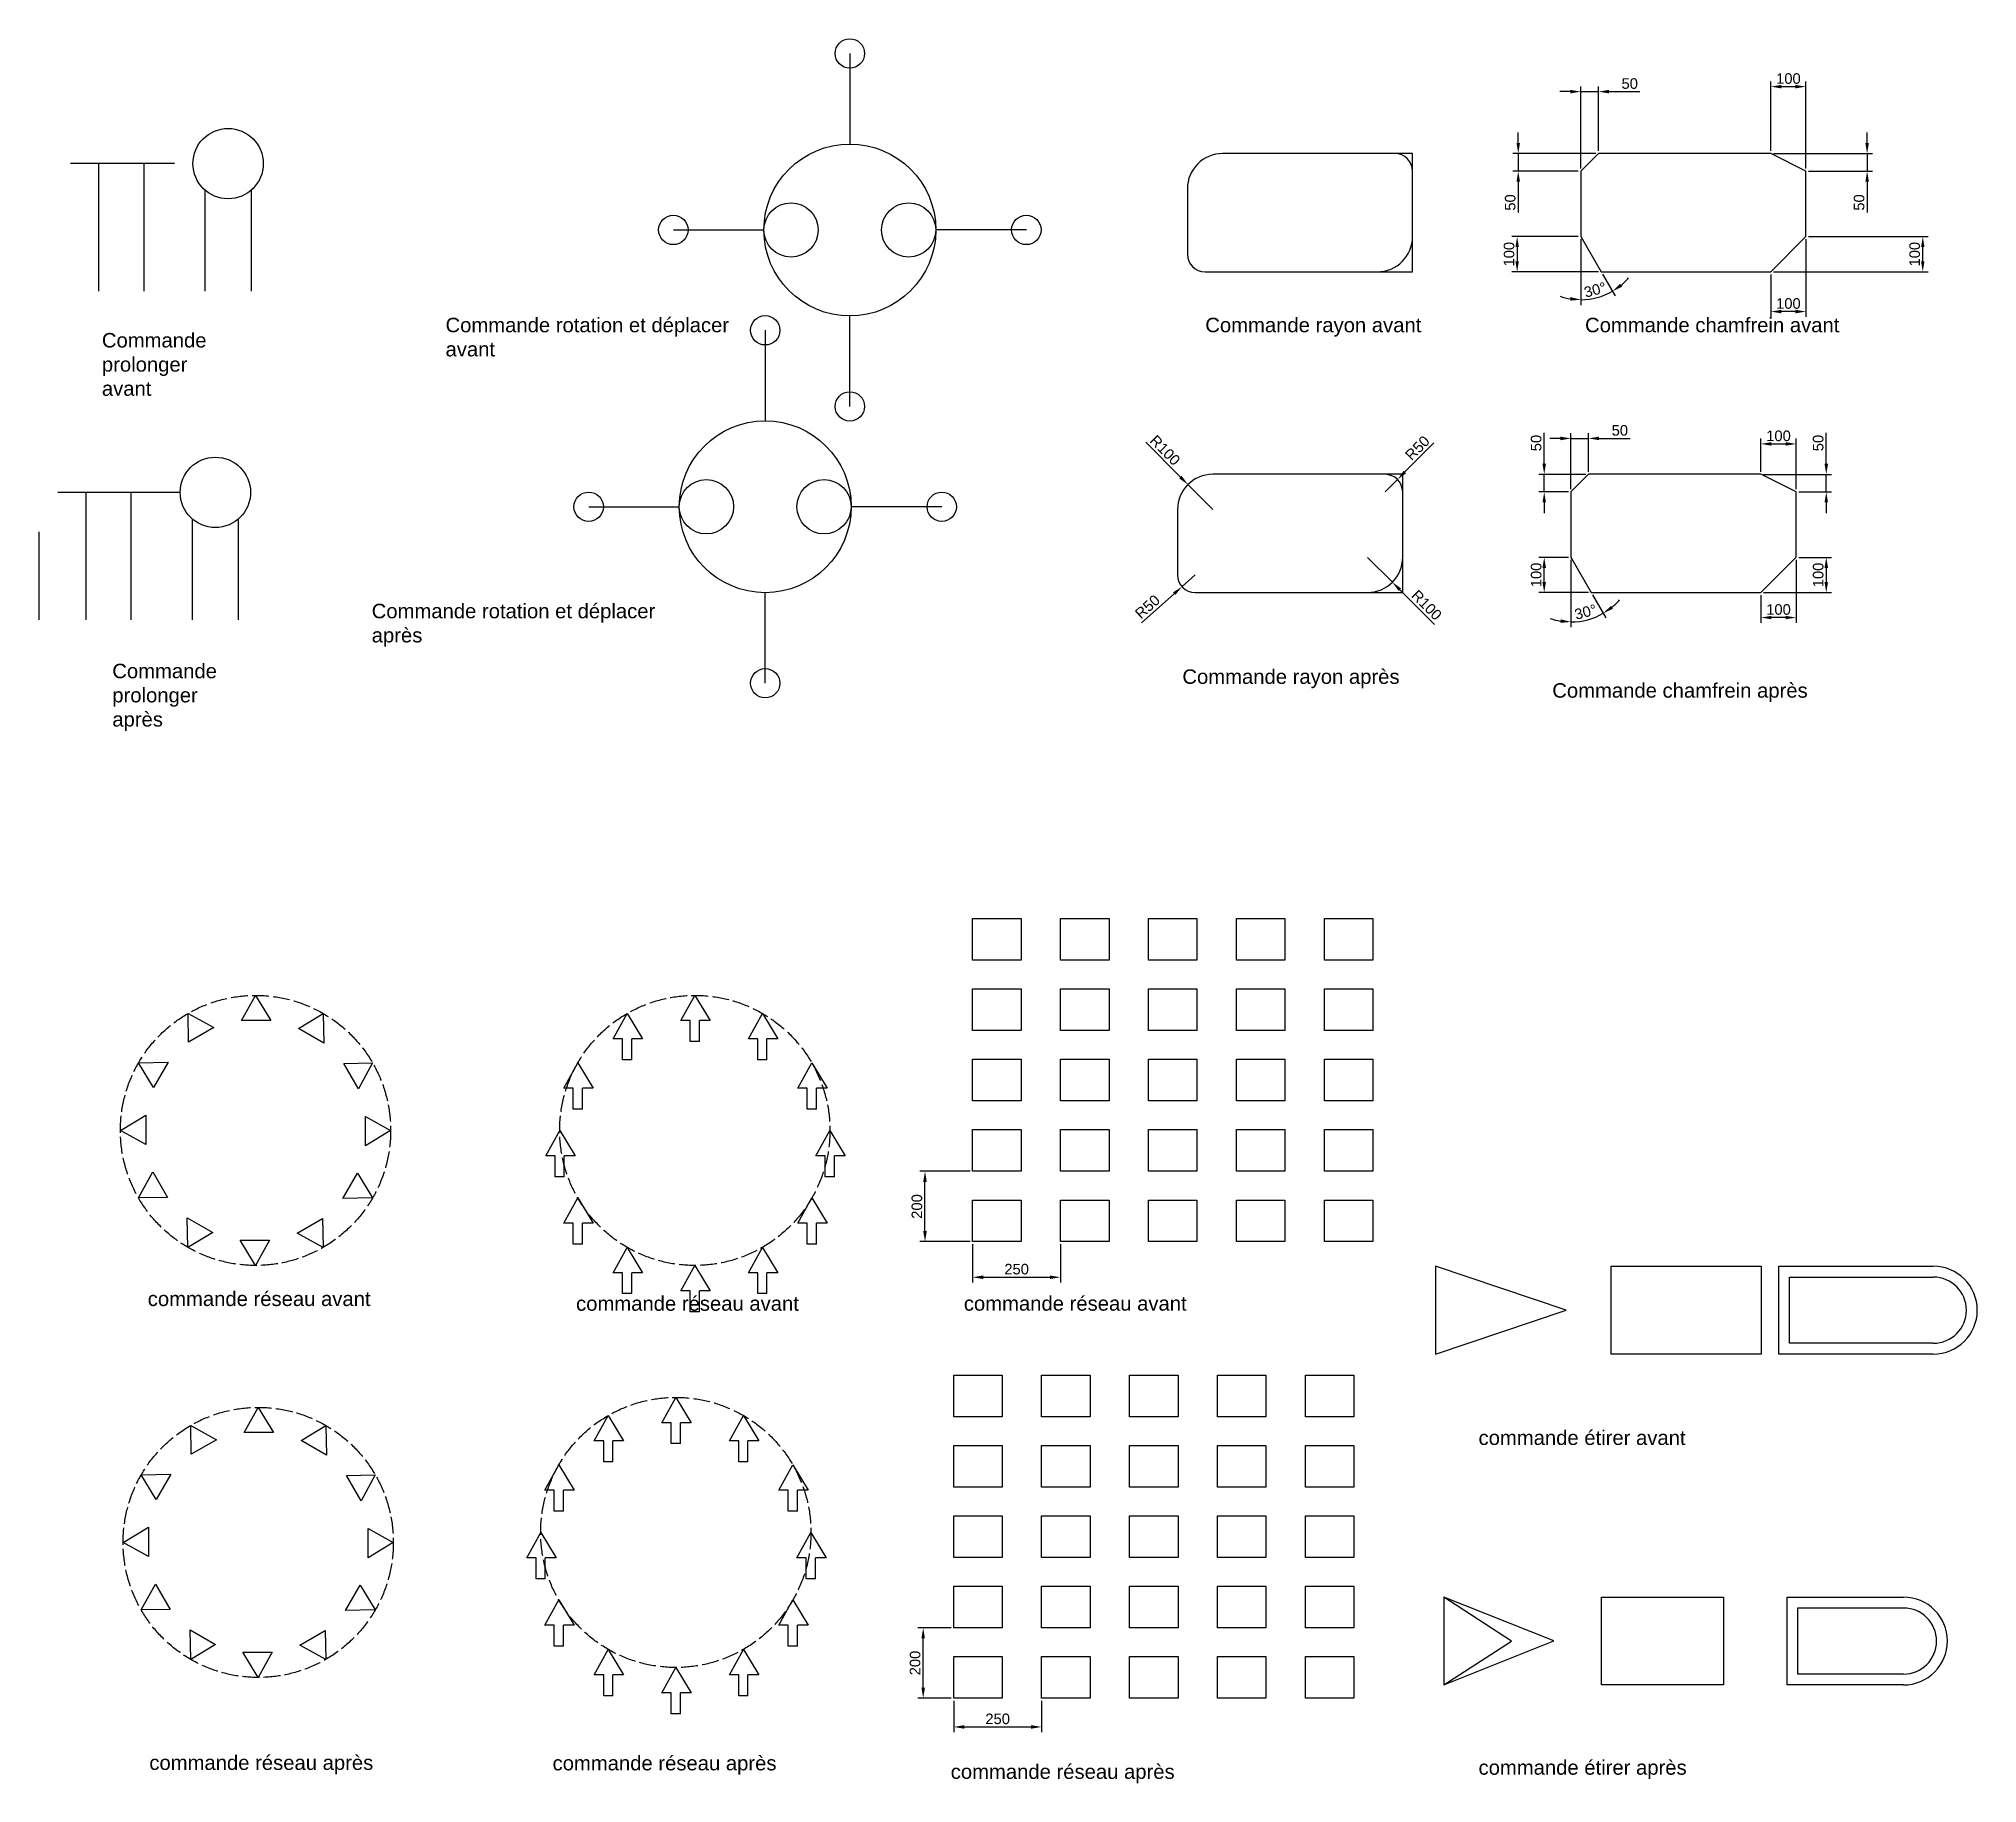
# Model space of a CAD drawing. Header units: millimetres. Extents: x 688 to 6198, y -2387 to 2572.
import ezdxf

# ---------------------------------------------------------------- set-up
doc = ezdxf.new("R2010")
doc.units = ezdxf.units.MM
doc.linetypes.add('ACAD_ISO02W100', pattern=[15, 12, -3])
doc.styles.get("Standard").update_dxf_attribs({"font": 'arial.ttf'})
doc.dimstyles.new('ISO-25', dxfattribs={"dimscale": 12, "dimtxt": 2.5, "dimasz": 2.5, "dimexe": 1.25, "dimexo": 0.625, "dimtad": 1, "dimtxsty": 'Standard', "dimcen": 2.5, "dimadec": 0, "dimazin": 0, "dimtfac": 1, "dimtmove": 0, "dimatfit": 3, "dimfxl": 1, "dimarcsym": 0})

# ---------------------------------------------------------------- blocks, each defined once
blk = doc.blocks.new('*D1')
at = {"color": 0, "lineweight": -2, "transparency": 16777216}
for p, q in [((3834.9, 1425.2), (3933.6, 1326.1)), ((4025.4, 1234), (3954.8, 1304.9))]:
    blk.add_line(p, q, dxfattribs=at)
at = {"color": 0, "transparency": 16777216}
blk.add_solid([(3937.1, 1329.7), (3930.1, 1322.6), (3954.8, 1304.9)], dxfattribs=at)
at = {"layer": 'Defpoints', "color": 0, "transparency": 16777216}
for p in [(3954.8, 1304.9), (4025.4, 1234)]:
    blk.add_point(p, dxfattribs=at)
at = {"color": 0, "transparency": 16777216, "insert": (3889.8, 1402.4), "char_height": 30, "attachment_point": 5, "rotation": 314.8908}
blk.add_mtext('R100', dxfattribs=at)
blk = doc.blocks.new('*D2')
at = {"color": 0, "lineweight": -2, "transparency": 16777216}
for p, q in [((3975.4, 1048), (3938.1, 1014.7)), ((3822.8, 911.6), (3915.7, 994.7))]:
    blk.add_line(p, q, dxfattribs=at)
at = {"color": 0, "transparency": 16777216}
blk.add_solid([(3912.4, 998.4), (3919.1, 991), (3938.1, 1014.7)], dxfattribs=at)
at = {"layer": 'Defpoints', "color": 0, "transparency": 16777216}
for p in [(3975.4, 1048), (3938.1, 1014.7)]:
    blk.add_point(p, dxfattribs=at)
at = {"color": 0, "transparency": 16777216, "insert": (3839.9, 957.5), "char_height": 30, "attachment_point": 5, "rotation": 41.8095}
blk.add_mtext('R50', dxfattribs=at)
blk = doc.blocks.new('*D3')
at = {"color": 0, "lineweight": -2, "transparency": 16777216}
for p, q in [((4654, 1423.4), (4571.7, 1340.7)), ((4515.3, 1284), (4550.6, 1319.5))]:
    blk.add_line(p, q, dxfattribs=at)
at = {"color": 0, "transparency": 16777216}
blk.add_solid([(4568.2, 1344.3), (4575.3, 1337.2), (4550.6, 1319.5)], dxfattribs=at)
at = {"layer": 'Defpoints', "color": 0, "transparency": 16777216}
for p in [(4515.3, 1284), (4550.6, 1319.5)]:
    blk.add_point(p, dxfattribs=at)
at = {"color": 0, "transparency": 16777216, "insert": (4607.3, 1408.8), "char_height": 30, "attachment_point": 5, "rotation": 45.1385}
blk.add_mtext('R50', dxfattribs=at)
blk = doc.blocks.new('*D4')
at = {"color": 0, "lineweight": -2, "transparency": 16777216}
for p, q in [((4465.3, 1098), (4536, 1027.3)), ((4656.2, 907.2), (4557.2, 1006.1))]:
    blk.add_line(p, q, dxfattribs=at)
at = {"color": 0, "transparency": 16777216}
blk.add_solid([(4560.8, 1009.7), (4553.7, 1002.6), (4536, 1027.3)], dxfattribs=at)
at = {"layer": 'Defpoints', "color": 0, "transparency": 16777216}
for p in [(4465.3, 1098), (4536, 1027.3)]:
    blk.add_point(p, dxfattribs=at)
at = {"color": 0, "transparency": 16777216, "insert": (4633.4, 962.2), "char_height": 30, "attachment_point": 5, "rotation": 315}
blk.add_mtext('R100', dxfattribs=at)
blk = doc.blocks.new('*D5')
at = {"color": 0, "lineweight": -2, "transparency": 16777216}
for p, q in [((4967.6, 1364), (4967.6, 1451.9)), ((5086.2, 1334), (4952.6, 1334)), ((4967.6, 1284), (4967.6, 1334)), ((5036.2, 1284), (4952.6, 1284)), ((4967.6, 1254), (4967.6, 1224))]:
    blk.add_line(p, q, dxfattribs=at)
at = {"color": 0, "transparency": 16777216}
for points in [[(4962.6, 1364), (4972.6, 1364), (4967.6, 1334)], [(4962.6, 1254), (4972.6, 1254), (4967.6, 1284)]]:
    blk.add_solid(points, dxfattribs=at)
at = {"layer": 'Defpoints', "color": 0, "transparency": 16777216}
for p in [(4967.6, 1334), (5093.7, 1334), (5043.7, 1284)]:
    blk.add_point(p, dxfattribs=at)
at = {"color": 0, "transparency": 16777216, "insert": (4944.8, 1423), "char_height": 30, "attachment_point": 5, "rotation": 90}
blk.add_mtext('50', dxfattribs=at)
blk = doc.blocks.new('*D6')
at = {"color": 0, "lineweight": -2, "transparency": 16777216}
for p, q in [((5013.7, 1436.1), (4983.7, 1436.1)), ((5043.7, 1291.5), (5043.7, 1451.1)), ((5043.7, 1436.1), (5093.7, 1436.1)), ((5093.7, 1341.5), (5093.7, 1451.1)), ((5123.7, 1436.1), (5211.5, 1436.1))]:
    blk.add_line(p, q, dxfattribs=at)
at = {"color": 0, "transparency": 16777216}
for points in [[(5013.7, 1441.1), (5013.7, 1431.1), (5043.7, 1436.1)], [(5123.7, 1441.1), (5123.7, 1431.1), (5093.7, 1436.1)]]:
    blk.add_solid(points, dxfattribs=at)
at = {"layer": 'Defpoints', "color": 0, "transparency": 16777216}
for p in [(5093.7, 1436.1), (5093.7, 1334), (5043.7, 1284)]:
    blk.add_point(p, dxfattribs=at)
at = {"color": 0, "transparency": 16777216, "insert": (5182.6, 1458.9), "char_height": 30, "attachment_point": 5}
blk.add_mtext('50', dxfattribs=at)
blk = doc.blocks.new('*D7')
at = {"color": 0, "lineweight": -2, "transparency": 16777216}
for p, q in [((5583.6, 1341.5), (5583.6, 1435.5)), ((5683.6, 1291.5), (5683.6, 1435.5)), ((5613.6, 1420.5), (5653.6, 1420.5))]:
    blk.add_line(p, q, dxfattribs=at)
at = {"color": 0, "transparency": 16777216}
for points in [[(5613.6, 1425.5), (5613.6, 1415.5), (5583.6, 1420.5)], [(5653.6, 1425.5), (5653.6, 1415.5), (5683.6, 1420.5)]]:
    blk.add_solid(points, dxfattribs=at)
at = {"layer": 'Defpoints', "color": 0, "transparency": 16777216}
for p in [(5683.6, 1420.5), (5583.6, 1334), (5683.6, 1284)]:
    blk.add_point(p, dxfattribs=at)
at = {"color": 0, "transparency": 16777216, "insert": (5633.6, 1443.3), "char_height": 30, "attachment_point": 5}
blk.add_mtext('100', dxfattribs=at)
blk = doc.blocks.new('*D8')
at = {"color": 0, "lineweight": -2, "transparency": 16777216}
for p, q in [((5769.4, 1364), (5769.4, 1451.9)), ((5591.1, 1334), (5784.4, 1334)), ((5769.4, 1284), (5769.4, 1334)), ((5691.1, 1284), (5784.4, 1284)), ((5769.4, 1254), (5769.4, 1224))]:
    blk.add_line(p, q, dxfattribs=at)
at = {"color": 0, "transparency": 16777216}
for points in [[(5764.4, 1364), (5774.4, 1364), (5769.4, 1334)], [(5764.4, 1254), (5774.4, 1254), (5769.4, 1284)]]:
    blk.add_solid(points, dxfattribs=at)
at = {"layer": 'Defpoints', "color": 0, "transparency": 16777216}
for p in [(5583.6, 1334), (5769.4, 1334), (5683.6, 1284)]:
    blk.add_point(p, dxfattribs=at)
at = {"color": 0, "transparency": 16777216, "insert": (5746.5, 1423), "char_height": 30, "attachment_point": 5, "rotation": 90}
blk.add_mtext('50', dxfattribs=at)
blk = doc.blocks.new('*D9')
at = {"color": 0, "lineweight": -2, "transparency": 16777216}
for p, q in [((5683.6, 1090.5), (5683.6, 911.8)), ((5583.6, 990.5), (5583.6, 911.8)), ((5653.6, 926.8), (5613.6, 926.8))]:
    blk.add_line(p, q, dxfattribs=at)
at = {"color": 0, "transparency": 16777216}
for points in [[(5613.6, 931.8), (5613.6, 921.8), (5583.6, 926.8)], [(5653.6, 931.8), (5653.6, 921.8), (5683.6, 926.8)]]:
    blk.add_solid(points, dxfattribs=at)
at = {"layer": 'Defpoints', "color": 0, "transparency": 16777216}
for p in [(5683.6, 1098), (5583.6, 998), (5583.6, 926.8)]:
    blk.add_point(p, dxfattribs=at)
at = {"color": 0, "transparency": 16777216, "insert": (5633.6, 949.6), "char_height": 30, "attachment_point": 5}
blk.add_mtext('100', dxfattribs=at)
blk = doc.blocks.new('*D10')
at = {"color": 0, "lineweight": -2, "transparency": 16777216}
for p, q in [((5691.1, 1098), (5784.4, 1098)), ((5769.4, 1068), (5769.4, 1028)), ((5591.1, 998), (5784.4, 998))]:
    blk.add_line(p, q, dxfattribs=at)
at = {"color": 0, "transparency": 16777216}
for points in [[(5764.4, 1068), (5774.4, 1068), (5769.4, 1098)], [(5764.4, 1028), (5774.4, 1028), (5769.4, 998)]]:
    blk.add_solid(points, dxfattribs=at)
at = {"layer": 'Defpoints', "color": 0, "transparency": 16777216}
for p in [(5683.6, 1098), (5583.6, 998), (5769.4, 998)]:
    blk.add_point(p, dxfattribs=at)
at = {"color": 0, "transparency": 16777216, "insert": (5746.5, 1048), "char_height": 30, "attachment_point": 5, "rotation": 90}
blk.add_mtext('100', dxfattribs=at)
blk = doc.blocks.new('*D11')
at = {"color": 0, "lineweight": -2, "transparency": 16777216}
for p, q in [((5036.2, 1098), (4952.6, 1098)), ((4967.6, 1028), (4967.6, 1068)), ((5093.9, 998), (4952.6, 998))]:
    blk.add_line(p, q, dxfattribs=at)
at = {"color": 0, "transparency": 16777216}
for points in [[(4962.6, 1068), (4972.6, 1068), (4967.6, 1098)], [(4962.6, 1028), (4972.6, 1028), (4967.6, 998)]]:
    blk.add_solid(points, dxfattribs=at)
at = {"layer": 'Defpoints', "color": 0, "transparency": 16777216}
for p in [(4967.6, 1098), (5043.7, 1098), (5101.4, 998)]:
    blk.add_point(p, dxfattribs=at)
at = {"color": 0, "transparency": 16777216, "insert": (4944.8, 1048), "char_height": 30, "attachment_point": 5, "rotation": 90}
blk.add_mtext('100', dxfattribs=at)
blk = doc.blocks.new('*D12')
at = {"color": 0, "lineweight": -2, "transparency": 16777216}
for p, q in [((5043.7, 1090.5), (5043.7, 899.4)), ((5105.1, 991.6), (5143, 926))]:
    blk.add_line(p, q, dxfattribs=at)
for start, end in [(270, 300), (309.3692, 318.7385), (251.2615, 260.6308)]:
    blk.add_arc((5043.7, 1098), 183.7, start, end, dxfattribs=at)
at = {"color": 0, "transparency": 16777216}
for points in [[(5163, 951.9), (5157.3, 960.2), (5135.5, 939)], [(5014.2, 921.8), (5013.4, 911.8), (5043.7, 914.4)]]:
    blk.add_solid(points, dxfattribs=at)
at = {"layer": 'Defpoints', "color": 0, "transparency": 16777216}
for p in [(5043.7, 1284), (5043.7, 1098), (5043.7, 1098), (5101.4, 998), (5075.6, 917.2)]:
    blk.add_point(p, dxfattribs=at)
at = {"color": 0, "transparency": 16777216, "insert": (5085.3, 942.7), "char_height": 30, "attachment_point": 5, "rotation": 15}
blk.add_mtext('30°', dxfattribs=at)
blk = doc.blocks.new('*D13')
at = {"color": 0, "lineweight": -2, "transparency": 16777216}
for p, q in [((3289, -2153.1), (3289, -2242.3)), ((3539, -2153.1), (3539, -2242.3)), ((3319, -2227.3), (3509, -2227.3))]:
    blk.add_line(p, q, dxfattribs=at)
at = {"color": 0, "transparency": 16777216}
for points in [[(3319, -2222.3), (3319, -2232.3), (3289, -2227.3)], [(3509, -2222.3), (3509, -2232.3), (3539, -2227.3)]]:
    blk.add_solid(points, dxfattribs=at)
at = {"layer": 'Defpoints', "color": 0, "transparency": 16777216}
for p in [(3289, -2145.6), (3539, -2145.6), (3539, -2227.3)]:
    blk.add_point(p, dxfattribs=at)
at = {"color": 0, "transparency": 16777216, "insert": (3414, -2204.5), "char_height": 30, "attachment_point": 5}
blk.add_mtext('250', dxfattribs=at)
blk = doc.blocks.new('*D14')
at = {"color": 0, "lineweight": -2, "transparency": 16777216}
for p, q in [((3281.5, -1945.6), (3187.3, -1945.6)), ((3202.3, -2115.6), (3202.3, -1975.6)), ((3281.5, -2145.6), (3187.3, -2145.6))]:
    blk.add_line(p, q, dxfattribs=at)
at = {"color": 0, "transparency": 16777216}
for points in [[(3197.3, -1975.6), (3207.3, -1975.6), (3202.3, -1945.6)], [(3197.3, -2115.6), (3207.3, -2115.6), (3202.3, -2145.6)]]:
    blk.add_solid(points, dxfattribs=at)
at = {"layer": 'Defpoints', "color": 0, "transparency": 16777216}
for p in [(3202.3, -1945.6), (3289, -1945.6), (3289, -2145.6)]:
    blk.add_point(p, dxfattribs=at)
at = {"color": 0, "transparency": 16777216, "insert": (3179.4, -2045.6), "char_height": 30, "attachment_point": 5, "rotation": 90}
blk.add_mtext('200', dxfattribs=at)
blk = doc.blocks.new('*U16')
blk.add_line((-107.8, 0), (149.6, 0))
blk.add_circle((-107.8, 0), 41.8)
blk = doc.blocks.new('*U17')
at = {"color": 0, "linetype": 'ByBlock', "lineweight": -2, "transparency": 16777216}
for p, rotation in [((2993.9, 2422.8), 270), ((3387.8, 2028.9), 180), ((2993.9, 1634.9), 90)]:
    blk.add_blockref('*U16', p, dxfattribs=dict(at, rotation=rotation))
blk.add_blockref('*U16', (2599.9, 2028.9), dxfattribs=at)
blk = doc.blocks.new('*D24')
at = {"color": 0, "lineweight": -2, "transparency": 16777216}
for p, q in [((5711.7, 2002.4), (5711.7, 1781.8)), ((5611.7, 1902.4), (5611.7, 1781.8)), ((5681.7, 1796.8), (5641.7, 1796.8))]:
    blk.add_line(p, q, dxfattribs=at)
at = {"color": 0, "transparency": 16777216}
for points in [[(5641.7, 1801.8), (5641.7, 1791.8), (5611.7, 1796.8)], [(5681.7, 1801.8), (5681.7, 1791.8), (5711.7, 1796.8)]]:
    blk.add_solid(points, dxfattribs=at)
at = {"layer": 'Defpoints', "color": 0, "transparency": 16777216}
for p in [(5711.7, 2009.9), (5611.7, 1909.9), (5611.7, 1796.8)]:
    blk.add_point(p, dxfattribs=at)
at = {"color": 0, "transparency": 16777216, "insert": (5661.7, 1819.6), "char_height": 30, "attachment_point": 5}
blk.add_mtext('100', dxfattribs=at)
blk = doc.blocks.new('*D25')
at = {"color": 0, "lineweight": -2, "transparency": 16777216}
for p, q in [((5719.2, 2009.9), (6058.7, 2009.9)), ((6043.7, 1939.9), (6043.7, 1979.9)), ((5619.2, 1909.9), (6058.7, 1909.9))]:
    blk.add_line(p, q, dxfattribs=at)
at = {"color": 0, "transparency": 16777216}
for points in [[(6038.7, 1979.9), (6048.7, 1979.9), (6043.7, 2009.9)], [(6038.7, 1939.9), (6048.7, 1939.9), (6043.7, 1909.9)]]:
    blk.add_solid(points, dxfattribs=at)
at = {"layer": 'Defpoints', "color": 0, "transparency": 16777216}
for p in [(5711.7, 2009.9), (6043.7, 2009.9), (5611.7, 1909.9)]:
    blk.add_point(p, dxfattribs=at)
at = {"color": 0, "transparency": 16777216, "insert": (6020.8, 1959.9), "char_height": 30, "attachment_point": 5, "rotation": 90}
blk.add_mtext('100', dxfattribs=at)
blk = doc.blocks.new('*D26')
at = {"color": 0, "lineweight": -2, "transparency": 16777216}
for p, q in [((4893.8, 2275.9), (4893.8, 2305.9)), ((5114.2, 2245.9), (4878.8, 2245.9)), ((4893.8, 2245.9), (4893.8, 2195.9)), ((5064.2, 2195.9), (4878.8, 2195.9)), ((4893.8, 2165.9), (4893.8, 2078.1))]:
    blk.add_line(p, q, dxfattribs=at)
at = {"color": 0, "transparency": 16777216}
for points in [[(4888.8, 2275.9), (4898.8, 2275.9), (4893.8, 2245.9)], [(4888.8, 2165.9), (4898.8, 2165.9), (4893.8, 2195.9)]]:
    blk.add_solid(points, dxfattribs=at)
at = {"layer": 'Defpoints', "color": 0, "transparency": 16777216}
for p in [(5121.7, 2245.9), (4893.8, 2195.9), (5071.7, 2195.9)]:
    blk.add_point(p, dxfattribs=at)
at = {"color": 0, "transparency": 16777216, "insert": (4871, 2107), "char_height": 30, "attachment_point": 5, "rotation": 90}
blk.add_mtext('50', dxfattribs=at)
blk = doc.blocks.new('*D27')
at = {"color": 0, "lineweight": -2, "transparency": 16777216}
for p, q in [((5071.7, 2203.4), (5071.7, 2437.1)), ((5121.7, 2253.4), (5121.7, 2437.1)), ((5041.7, 2422.1), (5011.7, 2422.1)), ((5071.7, 2422.1), (5121.7, 2422.1)), ((5151.7, 2422.1), (5239.6, 2422.1))]:
    blk.add_line(p, q, dxfattribs=at)
at = {"color": 0, "transparency": 16777216}
for points in [[(5041.7, 2427.1), (5041.7, 2417.1), (5071.7, 2422.1)], [(5151.7, 2427.1), (5151.7, 2417.1), (5121.7, 2422.1)]]:
    blk.add_solid(points, dxfattribs=at)
at = {"layer": 'Defpoints', "color": 0, "transparency": 16777216}
for p in [(5121.7, 2422.1), (5121.7, 2245.9), (5071.7, 2195.9)]:
    blk.add_point(p, dxfattribs=at)
at = {"color": 0, "transparency": 16777216, "insert": (5210.7, 2444.9), "char_height": 30, "attachment_point": 5}
blk.add_mtext('50', dxfattribs=at)
blk = doc.blocks.new('*D28')
at = {"color": 0, "lineweight": -2, "transparency": 16777216}
for p, q in [((5611.7, 2253.4), (5611.7, 2451.3)), ((5641.7, 2436.3), (5681.7, 2436.3)), ((5711.7, 2203.4), (5711.7, 2451.3))]:
    blk.add_line(p, q, dxfattribs=at)
at = {"color": 0, "transparency": 16777216}
for points in [[(5641.7, 2441.3), (5641.7, 2431.3), (5611.7, 2436.3)], [(5681.7, 2441.3), (5681.7, 2431.3), (5711.7, 2436.3)]]:
    blk.add_solid(points, dxfattribs=at)
at = {"layer": 'Defpoints', "color": 0, "transparency": 16777216}
for p in [(5711.7, 2436.3), (5611.7, 2245.9), (5711.7, 2195.9)]:
    blk.add_point(p, dxfattribs=at)
at = {"color": 0, "transparency": 16777216, "insert": (5661.7, 2459.1), "char_height": 30, "attachment_point": 5}
blk.add_mtext('100', dxfattribs=at)
blk = doc.blocks.new('*D29')
at = {"color": 0, "lineweight": -2, "transparency": 16777216}
for p, q in [((5885.5, 2275.9), (5885.5, 2305.9)), ((5619.2, 2245.9), (5900.5, 2245.9)), ((5885.5, 2245.9), (5885.5, 2195.9)), ((5719.2, 2195.9), (5900.5, 2195.9)), ((5885.5, 2165.9), (5885.5, 2078.1))]:
    blk.add_line(p, q, dxfattribs=at)
at = {"color": 0, "transparency": 16777216}
for points in [[(5880.5, 2275.9), (5890.5, 2275.9), (5885.5, 2245.9)], [(5880.5, 2165.9), (5890.5, 2165.9), (5885.5, 2195.9)]]:
    blk.add_solid(points, dxfattribs=at)
at = {"layer": 'Defpoints', "color": 0, "transparency": 16777216}
for p in [(5611.7, 2245.9), (5711.7, 2195.9), (5885.5, 2195.9)]:
    blk.add_point(p, dxfattribs=at)
at = {"color": 0, "transparency": 16777216, "insert": (5862.6, 2107), "char_height": 30, "attachment_point": 5, "rotation": 90}
blk.add_mtext('50', dxfattribs=at)
blk = doc.blocks.new('*D30')
at = {"color": 0, "lineweight": -2, "transparency": 16777216}
for p, q in [((5064.2, 2009.9), (4875.7, 2009.9)), ((4890.7, 1979.9), (4890.7, 1939.9)), ((5122, 1909.9), (4875.7, 1909.9))]:
    blk.add_line(p, q, dxfattribs=at)
at = {"color": 0, "transparency": 16777216}
for points in [[(4885.7, 1979.9), (4895.7, 1979.9), (4890.7, 2009.9)], [(4885.7, 1939.9), (4895.7, 1939.9), (4890.7, 1909.9)]]:
    blk.add_solid(points, dxfattribs=at)
at = {"layer": 'Defpoints', "color": 0, "transparency": 16777216}
for p in [(5071.7, 2009.9), (4890.7, 1909.9), (5129.5, 1909.9)]:
    blk.add_point(p, dxfattribs=at)
at = {"color": 0, "transparency": 16777216, "insert": (4867.8, 1959.9), "char_height": 30, "attachment_point": 5, "rotation": 90}
blk.add_mtext('100', dxfattribs=at)
blk = doc.blocks.new('*D31')
at = {"color": 0, "lineweight": -2, "transparency": 16777216}
for p, q in [((5071.7, 2002.4), (5071.7, 1815.4)), ((5133.2, 1903.4), (5169, 1841.4))]:
    blk.add_line(p, q, dxfattribs=at)
for start, end in [(309.5846, 319.1692), (250.8308, 260.4154), (270, 300)]:
    blk.add_arc((5071.7, 2009.9), 179.5, start, end, dxfattribs=at)
at = {"color": 0, "transparency": 16777216}
for points in [[(5189, 1867.4), (5183.3, 1875.7), (5161.5, 1854.4)], [(5042.2, 1837.9), (5041.4, 1827.9), (5071.7, 1830.4)]]:
    blk.add_solid(points, dxfattribs=at)
at = {"layer": 'Defpoints', "color": 0, "transparency": 16777216}
for p in [(5071.7, 2195.9), (5071.7, 2009.9), (5071.7, 2009.9), (5129.5, 1909.9), (5102.9, 1833.1)]:
    blk.add_point(p, dxfattribs=at)
at = {"color": 0, "transparency": 16777216, "insert": (5112.3, 1858.6), "char_height": 30, "attachment_point": 5, "rotation": 15}
blk.add_mtext('30°', dxfattribs=at)
blk = doc.blocks.new('*U32')
for p, q in [((-41.7, -35.9), (-2, 35.9)), ((-2, 35.9), (41.7, -35.9)), ((41.7, -35.9), (-41.7, -35.9))]:
    blk.add_line(p, q)
blk = doc.blocks.new('*U33')
at = {"color": 0, "linetype": 'ByBlock', "lineweight": -2, "transparency": 16777216}
blk.add_blockref('*U32', (1306.5, -183.3), dxfattribs=at)
for p, rotation in [((1132.2, -228.9), 29.99999999999998), ((1480.3, -230.9), 329.9999999999999), ((1004.1, -355.6), 59.99999999999999), ((1607, -359.1), 300.0000000000001), ((956.4, -529.3), 90), ((1652.6, -533.4), 270), ((1002, -703.6), 120), ((1604.9, -707.2), 240), ((1128.7, -831.8), 150), ((1476.8, -833.8), 210), ((1302.5, -879.5), 180)]:
    blk.add_blockref('*U32', p, dxfattribs=dict(at, rotation=rotation))
blk = doc.blocks.new('*U34')
for p, q in [((-39.6, -71.9), (0, 0)), ((0, 0), (43.7, -71.9)), ((-13.1, -71.9), (-39.6, -71.9)), ((-13.1, -131.5), (-13.1, -71.9)), ((43.7, -71.9), (13.1, -71.9)), ((13.1, -131.5), (13.1, -71.9)), ((13.1, -131.5), (-13.1, -131.5))]:
    blk.add_line(p, q)
blk = doc.blocks.new('*U35')
at = {"color": 0, "linetype": 'ByBlock', "lineweight": -2, "transparency": 16777216}
for p in [(2553.1, -147.3), (2361.1, -198.8), (2745.1, -198.8), (2220.5, -339.3), (2885.7, -339.3), (2169.1, -531.4), (2937.2, -531.4), (2220.5, -723.4), (2885.7, -723.4), (2361.1, -863.9), (2745.1, -863.9), (2553.1, -915.4)]:
    blk.add_blockref('*U34', p, dxfattribs=at)
blk = doc.blocks.new('*U36')
blk.add_lwpolyline([(-68.8, 59.2), (68.8, 59.2), (68.8, -59.2), (-68.8, -59.2)], close=True)
blk = doc.blocks.new('*U37')
at = {"color": 0, "linetype": 'ByBlock', "lineweight": -2, "transparency": 16777216}
for p in [(0, 800), (250, 800), (500, 800), (750, 800), (1000, 800), (0, 600), (250, 600), (500, 600), (750, 600), (1000, 600), (0, 400), (250, 400), (500, 400), (750, 400), (1000, 400), (0, 200), (250, 200), (500, 200), (750, 200), (1000, 200), (0, 0), (250, 0), (500, 0), (750, 0), (1000, 0)]:
    blk.add_blockref('*U36', p, dxfattribs=at)
blk = doc.blocks.new('*D38')
at = {"color": 0, "lineweight": -2, "transparency": 16777216}
for p, q in [((3342.9, -855.1), (3342.9, -963.8)), ((3592.9, -855.1), (3592.9, -963.8)), ((3372.9, -948.8), (3562.9, -948.8))]:
    blk.add_line(p, q, dxfattribs=at)
at = {"color": 0, "transparency": 16777216}
for points in [[(3372.9, -943.8), (3372.9, -953.8), (3342.9, -948.8)], [(3562.9, -943.8), (3562.9, -953.8), (3592.9, -948.8)]]:
    blk.add_solid(points, dxfattribs=at)
at = {"layer": 'Defpoints', "color": 0, "transparency": 16777216}
for p in [(3342.9, -847.6), (3592.9, -847.6), (3592.9, -948.8)]:
    blk.add_point(p, dxfattribs=at)
at = {"color": 0, "transparency": 16777216, "insert": (3467.9, -925.9), "char_height": 30, "attachment_point": 5}
blk.add_mtext('250', dxfattribs=at)
blk = doc.blocks.new('*D39')
at = {"color": 0, "lineweight": -2, "transparency": 16777216}
for p, q in [((3335.4, -647.6), (3192.4, -647.6)), ((3207.4, -817.6), (3207.4, -677.6)), ((3335.4, -847.6), (3192.4, -847.6))]:
    blk.add_line(p, q, dxfattribs=at)
at = {"color": 0, "transparency": 16777216}
for points in [[(3202.4, -677.6), (3212.4, -677.6), (3207.4, -647.6)], [(3202.4, -817.6), (3212.4, -817.6), (3207.4, -847.6)]]:
    blk.add_solid(points, dxfattribs=at)
at = {"layer": 'Defpoints', "color": 0, "transparency": 16777216}
for p in [(3207.4, -647.6), (3342.9, -647.6), (3342.9, -847.6)]:
    blk.add_point(p, dxfattribs=at)
at = {"color": 0, "transparency": 16777216, "insert": (3184.5, -747.6), "char_height": 30, "attachment_point": 5, "rotation": 90}
blk.add_mtext('200', dxfattribs=at)

msp = doc.modelspace()

# ---------------------------------------------------------------- linework, layer by layer
for p, q in [((1074.227, 2217.449), (778.434, 2217.449)), ((857.971, 2217.449), (857.971, 1855.144)), ((986.523, 2217.449), (986.523, 1855.144)), ((1160.729, 2142.214), (1160.729, 1855.144)), ((1291.684, 2141.524), (1291.684, 1855.144)), ((2753.293, 1743.592), (2753.293, 1486.121)), ((5093.665, 1334.045), (5043.665, 1284.045)), ((1090.304, 1282.711), (742.133, 1282.711)), ((821.669, 1282.711), (821.669, 920.405)), ((950.222, 1282.711), (950.222, 920.405)), ((2251.519, 1241.818), (2508.99, 1241.818)), ((3255.068, 1241.818), (2997.597, 1241.818)), ((688.312, 1170.405), (688.312, 920.405)), ((1124.428, 1207.475), (1124.428, 920.405)), ((1255.383, 1206.785), (1255.383, 920.405)), ((2753.293, 740.044), (2753.293, 997.515)), ((4658.435, -917.674), (4658.435, -1167.244)), ((5029.76, -1042.459), (4658.435, -917.674)), ((4658.435, -1167.244), (5029.76, -1042.459)), ((1272.492, -1390.615), (1312.118, -1318.719)), ((1312.118, -1318.719), (1355.813, -1390.615)), ((2459.536, -1362.267), (2499.161, -1290.371)), ((2499.161, -1290.371), (2542.856, -1362.267)), ((1120.101, -1370.17), (1193.89, -1410.586)), ((1121.732, -1452.247), (1120.101, -1370.17)), ((1433.87, -1412.621), (1504.135, -1370.17)), ((1504.135, -1370.17), (1506.028, -1454.281)), ((2267.519, -1413.718), (2307.145, -1341.822)), ((2307.145, -1341.822), (2350.84, -1413.718)), ((2486.105, -1362.267), (2459.536, -1362.267)), ((2486.105, -1421.84), (2486.105, -1362.267)), ((2542.856, -1362.267), (2512.218, -1362.267)), ((2512.218, -1421.84), (2512.218, -1362.267)), ((2651.552, -1413.718), (2691.178, -1341.822)), ((2691.178, -1341.822), (2734.873, -1413.718)), ((1193.89, -1410.586), (1121.732, -1452.247)), ((1355.813, -1390.615), (1272.492, -1390.615)), ((1506.028, -1454.281), (1433.87, -1412.621)), ((2294.088, -1413.718), (2267.519, -1413.718)), ((2294.088, -1473.291), (2294.088, -1413.718)), ((2350.84, -1413.718), (2320.201, -1413.718)), ((2320.201, -1473.291), (2320.201, -1413.718)), ((2512.218, -1421.84), (2486.105, -1421.84)), ((2678.121, -1413.718), (2651.552, -1413.718)), ((2678.121, -1473.291), (2678.121, -1413.718)), ((2734.873, -1413.718), (2704.235, -1413.718)), ((2704.235, -1473.291), (2704.235, -1413.718)), ((2126.953, -1554.284), (2166.579, -1482.388)), ((2166.579, -1482.388), (2210.274, -1554.284)), ((2320.201, -1473.291), (2294.088, -1473.291)), ((2704.235, -1473.291), (2678.121, -1473.291)), ((2792.118, -1554.284), (2831.744, -1482.388)), ((2831.744, -1482.388), (2875.439, -1554.284)), ((979.535, -1510.736), (1063.646, -1508.843)), ((1021.986, -1581.001), (979.535, -1510.736)), ((1063.646, -1508.843), (1021.986, -1581.001)), ((1562.624, -1512.367), (1644.701, -1510.736)), ((1604.284, -1584.525), (1562.624, -1512.367)), ((1644.701, -1510.736), (1604.284, -1584.525)), ((2153.522, -1554.284), (2126.953, -1554.284)), ((2153.522, -1613.857), (2153.522, -1554.284)), ((2210.274, -1554.284), (2179.635, -1554.284)), ((2179.635, -1613.857), (2179.635, -1554.284)), ((2818.687, -1554.284), (2792.118, -1554.284)), ((2818.687, -1613.857), (2818.687, -1554.284)), ((2875.439, -1554.284), (2844.801, -1554.284)), ((2844.801, -1613.857), (2844.801, -1554.284)), ((2179.635, -1613.857), (2153.522, -1613.857)), ((2844.801, -1613.857), (2818.687, -1613.857)), ((928.084, -1702.753), (999.98, -1659.058)), ((999.98, -1742.379), (928.084, -1702.753)), ((999.98, -1659.058), (999.98, -1742.379)), ((1624.255, -1746.448), (1624.255, -1663.127)), ((1624.255, -1663.127), (1696.151, -1702.753)), ((1696.151, -1702.753), (1624.255, -1746.448)), ((2075.502, -1746.301), (2115.128, -1674.405)), ((2115.128, -1674.405), (2158.823, -1746.301)), ((2843.569, -1746.301), (2883.195, -1674.405)), ((2883.195, -1674.405), (2926.89, -1746.301)), ((2102.071, -1746.301), (2075.502, -1746.301)), ((2102.071, -1805.874), (2102.071, -1746.301)), ((2158.823, -1746.301), (2128.184, -1746.301)), ((2128.184, -1805.874), (2128.184, -1746.301)), ((2870.138, -1746.301), (2843.569, -1746.301)), ((2870.138, -1805.874), (2870.138, -1746.301)), ((2926.89, -1746.301), (2896.251, -1746.301)), ((2896.251, -1805.874), (2896.251, -1746.301)), ((2128.184, -1805.874), (2102.071, -1805.874)), ((2896.251, -1805.874), (2870.138, -1805.874)), ((979.535, -1894.77), (1019.951, -1820.98)), ((1019.951, -1820.98), (1061.612, -1893.138)), ((1560.589, -1896.663), (1602.25, -1824.505)), ((1602.25, -1824.505), (1644.701, -1894.77)), ((2126.953, -1938.317), (2166.579, -1866.421)), ((2166.579, -1866.421), (2210.274, -1938.317)), ((2792.118, -1938.317), (2831.744, -1866.421)), ((2831.744, -1866.421), (2875.439, -1938.317)), ((4682.093, -1858.346), (4682.093, -2107.915)), ((4874.353, -1983.131), (4682.093, -1858.346)), ((4994.804, -1982.602), (4682.093, -1858.346)), ((5130.685, -1858.346), (5476.782, -1858.346)), ((5130.685, -2107.915), (5130.685, -1858.346)), ((5476.782, -1858.346), (5476.782, -2107.915)), ((5657.773, -2107.915), (5657.773, -1858.346)), ((5657.773, -1858.346), (5988.936, -1858.346)), ((1061.612, -1893.138), (979.535, -1894.77)), ((1644.701, -1894.77), (1560.589, -1896.663)), ((5688.604, -2077.085), (5688.604, -1889.176)), ((5688.604, -1889.176), (5988.936, -1889.176)), ((1120.101, -2035.336), (1118.208, -1951.224)), ((1118.208, -1951.224), (1190.366, -1992.885)), ((1430.345, -1994.919), (1502.503, -1953.259)), ((1502.503, -1953.259), (1504.135, -2035.336)), ((2153.522, -1938.317), (2126.953, -1938.317)), ((2153.522, -1997.891), (2153.522, -1938.317)), ((2210.274, -1938.317), (2179.635, -1938.317)), ((2179.635, -1997.891), (2179.635, -1938.317)), ((2818.687, -1938.317), (2792.118, -1938.317)), ((2818.687, -1997.891), (2818.687, -1938.317)), ((2875.439, -1938.317), (2844.801, -1938.317)), ((2844.801, -1997.891), (2844.801, -1938.317)), ((4682.093, -2107.915), (4994.804, -1982.602)), ((4682.093, -2107.915), (4874.353, -1983.131)), ((1190.366, -1992.885), (1120.101, -2035.336)), ((1312.118, -2086.786), (1268.423, -2014.89)), ((1268.423, -2014.89), (1351.744, -2014.89)), ((1351.744, -2014.89), (1312.118, -2086.786)), ((1504.135, -2035.336), (1430.345, -1994.919)), ((2179.635, -1997.891), (2153.522, -1997.891)), ((2267.519, -2078.883), (2307.145, -2006.987)), ((2307.145, -2006.987), (2350.84, -2078.883)), ((2651.552, -2078.883), (2691.178, -2006.987)), ((2691.178, -2006.987), (2734.873, -2078.883)), ((2844.801, -1997.891), (2818.687, -1997.891)), ((2294.088, -2078.883), (2267.519, -2078.883)), ((2294.088, -2138.457), (2294.088, -2078.883)), ((2350.84, -2078.883), (2320.201, -2078.883)), ((2320.201, -2138.457), (2320.201, -2078.883)), ((2459.536, -2130.334), (2499.161, -2058.438)), ((2499.161, -2058.438), (2542.856, -2130.334)), ((2678.121, -2078.883), (2651.552, -2078.883)), ((2678.121, -2138.457), (2678.121, -2078.883)), ((2734.873, -2078.883), (2704.235, -2078.883)), ((2704.235, -2138.457), (2704.235, -2078.883)), ((5988.936, -2077.085), (5688.604, -2077.085)), ((2320.201, -2138.457), (2294.088, -2138.457)), ((2486.105, -2130.334), (2459.536, -2130.334)), ((2486.105, -2189.907), (2486.105, -2130.334)), ((2542.856, -2130.334), (2512.218, -2130.334)), ((2512.218, -2189.907), (2512.218, -2130.334)), ((2704.235, -2138.457), (2678.121, -2138.457)), ((5476.782, -2107.915), (5130.685, -2107.915)), ((5988.936, -2107.915), (5657.773, -2107.915)), ((2512.218, -2189.907), (2486.105, -2189.907))]:
    msp.add_line(p, q)
for points in [[(4003.406, 1909.929), (4593.365, 1909.929), (4593.365, 2245.927), (4053.406, 2245.927, 0.41421356), (3953.406, 2145.927), (3953.406, 1959.929, 0.41421356)], [(3975.352, 998.046), (4565.311, 998.046), (4565.311, 1334.045), (4025.352, 1334.045, 0.41421356), (3925.352, 1234.045), (3925.352, 1048.046, 0.41421356)]]:
    msp.add_lwpolyline(points, format="xyb", close=True)
for points in [[(5129.454, 1909.929), (5611.678, 1909.929), (5711.678, 2009.929), (5711.678, 2195.927), (5611.678, 2245.927), (5121.719, 2245.927), (5071.719, 2195.927), (5071.719, 2009.929)], [(5157.471, -917.674), (5584.555, -917.674), (5584.555, -1167.244), (5157.471, -1167.244)], [(3288.983, -1227.101), (3426.661, -1227.101), (3426.661, -1345.6), (3288.983, -1345.6)], [(3538.983, -1227.101), (3676.661, -1227.101), (3676.661, -1345.6), (3538.983, -1345.6)], [(3788.983, -1227.101), (3926.661, -1227.101), (3926.661, -1345.6), (3788.983, -1345.6)], [(4038.983, -1227.101), (4176.661, -1227.101), (4176.661, -1345.6), (4038.983, -1345.6)], [(4288.983, -1227.101), (4426.661, -1227.101), (4426.661, -1345.6), (4288.983, -1345.6)], [(3288.983, -1427.101), (3426.661, -1427.101), (3426.661, -1545.6), (3288.983, -1545.6)], [(3538.983, -1427.101), (3676.661, -1427.101), (3676.661, -1545.6), (3538.983, -1545.6)], [(3788.983, -1427.101), (3926.661, -1427.101), (3926.661, -1545.6), (3788.983, -1545.6)], [(4038.983, -1427.101), (4176.661, -1427.101), (4176.661, -1545.6), (4038.983, -1545.6)], [(4288.983, -1427.101), (4426.661, -1427.101), (4426.661, -1545.6), (4288.983, -1545.6)], [(3288.983, -1627.101), (3426.661, -1627.101), (3426.661, -1745.6), (3288.983, -1745.6)], [(3538.983, -1627.101), (3676.661, -1627.101), (3676.661, -1745.6), (3538.983, -1745.6)], [(3788.983, -1627.101), (3926.661, -1627.101), (3926.661, -1745.6), (3788.983, -1745.6)], [(4038.983, -1627.101), (4176.661, -1627.101), (4176.661, -1745.6), (4038.983, -1745.6)], [(4288.983, -1627.101), (4426.661, -1627.101), (4426.661, -1745.6), (4288.983, -1745.6)], [(3288.983, -1827.101), (3426.661, -1827.101), (3426.661, -1945.6), (3288.983, -1945.6)], [(3538.983, -1827.101), (3676.661, -1827.101), (3676.661, -1945.6), (3538.983, -1945.6)], [(3788.983, -1827.101), (3926.661, -1827.101), (3926.661, -1945.6), (3788.983, -1945.6)], [(4038.983, -1827.101), (4176.661, -1827.101), (4176.661, -1945.6), (4038.983, -1945.6)], [(4288.983, -1827.101), (4426.661, -1827.101), (4426.661, -1945.6), (4288.983, -1945.6)], [(3288.983, -2027.101), (3426.661, -2027.101), (3426.661, -2145.6), (3288.983, -2145.6)], [(3538.983, -2027.101), (3676.661, -2027.101), (3676.661, -2145.6), (3538.983, -2145.6)], [(3788.983, -2027.101), (3926.661, -2027.101), (3926.661, -2145.6), (3788.983, -2145.6)], [(4038.983, -2027.101), (4176.661, -2027.101), (4176.661, -2145.6), (4038.983, -2145.6)], [(4288.983, -2027.101), (4426.661, -2027.101), (4426.661, -2145.6), (4288.983, -2145.6)]]:
    msp.add_lwpolyline(points, close=True)
for points in [[(5043.665, 1284.045), (5043.665, 1098.046), (5101.4, 998.046), (5583.624, 998.046), (5683.624, 1098.046), (5683.624, 1284.045), (5583.624, 1334.045), (5093.665, 1334.045)], [(6073.705, -1167.244), (5634.116, -1167.244), (5634.116, -917.674), (6073.705, -917.674)], [(6073.705, -1136.413), (5664.947, -1136.413), (5664.947, -948.505), (6073.705, -948.505)]]:
    msp.add_lwpolyline(points)
for centre, radius in [((1226.605, 2217.449), 100), ((2993.862, 2028.866), 244.303), ((2826.707, 2028.866), 77.148), ((3161.017, 2028.866), 77.148), ((2753.293, 1743.592), 41.789), ((2753.293, 1241.818), 244.303), ((1190.304, 1282.711), 100), ((2251.519, 1241.818), 41.789), ((2586.138, 1241.818), 77.148), ((2920.448, 1241.818), 77.148), ((3255.068, 1241.818), 41.789), ((2753.293, 740.044), 41.789)]:
    msp.add_circle(centre, radius)
at = {"linetype": 'ACAD_ISO02W100', "ltscale": 4}
for centre in [(1304.499, -531.367), (2553.122, -531.367), (1312.118, -1702.753), (2499.161, -1674.405)]:
    msp.add_circle(centre, 384.034, dxfattribs=at)
for centre, radius, start, end in [((4543.365, 2195.927), 50, 0, 90), ((4493.365, 2009.929), 100, 270, 0), ((4515.311, 1284.045), 50, 0, 90), ((4465.311, 1098.046), 100, 270, 0), ((6073.705, -1042.459), 124.785, 270, 90), ((6073.705, -1042.459), 93.954, 270, 90), ((5988.936, -1983.131), 124.785, 270, 90), ((5988.936, -1983.131), 93.954, 270, 90)]:
    msp.add_arc(centre, radius, start, end)

# ---------------------------------------------------------------- block references
for name, p in [('*U17', (0, 0)), ('*U37', (3411.752, -788.366)), ('*U33', (0, 0)), ('*U35', (0, 0))]:
    msp.add_blockref(name, p)

# ---------------------------------------------------------------- texts
at = {"char_height": 41.19584, "attachment_point": 1}
for s, insert, width in [('Commande rotation et déplacer avant', (1844.562, 1779.162), 901.48444), ('Commande rayon avant', (4004.216, 1779.162), 901.48444), ('Commande chamfrein avant', (5083.743, 1779.162), 901.48444), ('Commande prolonger avant', (867.75, 1735.892), 125.00085), ('Commande rotation et déplacer après', (1634.694, 965.982), 901.48444), ('Commande prolonger après', (897.334, 795.511), 125.00085), ('Commande rayon après', (3939.111, 779.474), 901.48444), ('Commande chamfrein après', (4990.58, 740.247), 901.48444), ('commande réseau avant', (998.119, -989.47), 901.48444), ('commande réseau avant', (2215.646, -1002.871), 901.48444), ('commande réseau avant', (3317.856, -1002.643), 901.48444), ('commande étirer avant', (4780.929, -1384.44), 901.48444), ('commande réseau après', (1002.639, -2308.312), 901.48444), ('commande réseau après', (2148.852, -2309.547), 901.48444), ('commande réseau après', (3280.63, -2333.788), 901.48444), ('commande étirer après', (4780.929, -2321.988), 901.48444)]:
    msp.add_mtext(s, dxfattribs=dict(at, insert=insert, width=width))

# ---------------------------------------------------------------- dimensions: what is measured, and where the dimension line sits
for base, p1, p2, picture, middle in [((5121.719, 2422.13), (5071.719, 2195.927), (5121.719, 2245.927), '*D27', (5210.654, 2444.948)), ((5711.678, 2436.283), (5611.678, 2245.927), (5711.678, 2195.927), '*D28', (5661.678, 2459.1)), ((5611.678, 1796.758), (5711.678, 2009.929), (5611.678, 1909.929), '*D24', (5661.678, 1819.575)), ((5093.665, 1436.089), (5043.665, 1284.045), (5093.665, 1334.045), '*D6', (5182.6, 1458.906)), ((5683.624, 1420.472), (5583.624, 1334.045), (5683.624, 1284.045), '*D7', (5633.624, 1443.289)), ((5583.624, 926.783), (5683.624, 1098.046), (5583.624, 998.046), '*D9', (5633.624, 949.6)), ((3592.913, -948.756), (3342.913, -847.616), (3592.913, -847.616), '*D38', (3467.913, -925.939)), ((3538.983, -2227.295), (3288.983, -2145.6), (3538.983, -2145.6), '*D13', (3413.983, -2204.478))]:
    dim = msp.add_linear_dim(base=base, p1=p1, p2=p2, dimstyle='ISO-25')
    dim.commit()
    dim.dimension.update_dxf_attribs({"geometry": picture, "text_midpoint": middle})
for base, p1, p2, picture, middle in [((4893.839, 2195.927), (5121.719, 2245.927), (5071.719, 2195.927), '*D26', (4871.022, 2106.991)), ((5885.462, 2195.927), (5611.678, 2245.927), (5711.678, 2195.927), '*D29', (5862.645, 2106.991)), ((4890.661, 1909.929), (5071.719, 2009.929), (5129.454, 1909.929), '*D30', (4867.844, 1959.929)), ((6043.655, 2009.929), (5611.678, 1909.929), (5711.678, 2009.929), '*D25', (6020.838, 1959.929)), ((4967.633, 1334.045), (5043.665, 1284.045), (5093.665, 1334.045), '*D5', (4944.816, 1422.981)), ((5769.365, 1334.045), (5683.624, 1284.045), (5583.624, 1334.045), '*D8', (5746.547, 1422.981)), ((4967.633, 1098.046), (5101.4, 998.046), (5043.665, 1098.046), '*D11', (4944.816, 1048.046)), ((5769.365, 998.046), (5683.624, 1098.046), (5583.624, 998.046), '*D10', (5746.547, 1048.046)), ((3207.357, -647.616), (3342.913, -847.616), (3342.913, -647.616), '*D39', (3184.54, -747.616)), ((3202.261, -1945.6), (3288.983, -2145.6), (3288.983, -1945.6), '*D14', (3179.444, -2045.6))]:
    dim = msp.add_linear_dim(base=base, p1=p1, p2=p2, angle=90, dimstyle='ISO-25')
    dim.commit()
    dim.dimension.update_dxf_attribs({"geometry": picture, "text_midpoint": middle})
for base, line1, line2, picture, middle in [((5102.896, 1833.11), ((5071.719, 2195.927), (5071.719, 2009.929)), ((5071.719, 2009.929), (5129.454, 1909.929)), '*D31', (5112.28, 1858.55)), ((5075.558, 917.173), ((5043.665, 1098.046), (5101.4, 998.046)), ((5043.665, 1284.045), (5043.665, 1098.046)), '*D12', (5085.292, 942.69))]:
    dim = msp.add_angular_dim_2l(base=base, line1=line1, line2=line2, dimstyle='ISO-25')
    dim.commit()
    dim.dimension.update_dxf_attribs({"geometry": picture, "text_midpoint": middle})
for center, mpoint, picture, middle in [((4025.352, 1234.045), (3954.777, 1304.89), '*D1', (3889.818, 1402.427)), ((4515.311, 1284.045), (4550.581, 1319.485), '*D3', (4607.269, 1408.795)), ((4465.311, 1098.046), (4536.022, 1027.336), '*D4', (4633.435, 962.191))]:
    dim = msp.add_radius_dim(center=center, mpoint=mpoint, dimstyle='ISO-25')
    dim.commit()
    dim.dimension.update_dxf_attribs({"geometry": picture, "text_midpoint": middle})
dim = msp.add_radius_dim(center=(3975.352, 1048.046), mpoint=(3938.084, 1014.714), dimstyle='ISO-25')
dim.commit()
dim.dimension.update_dxf_attribs({"geometry": '*D2', "text_midpoint": (3855.085, 940.479), "dimtype": 164})

doc.saveas('drawing.dxf')
